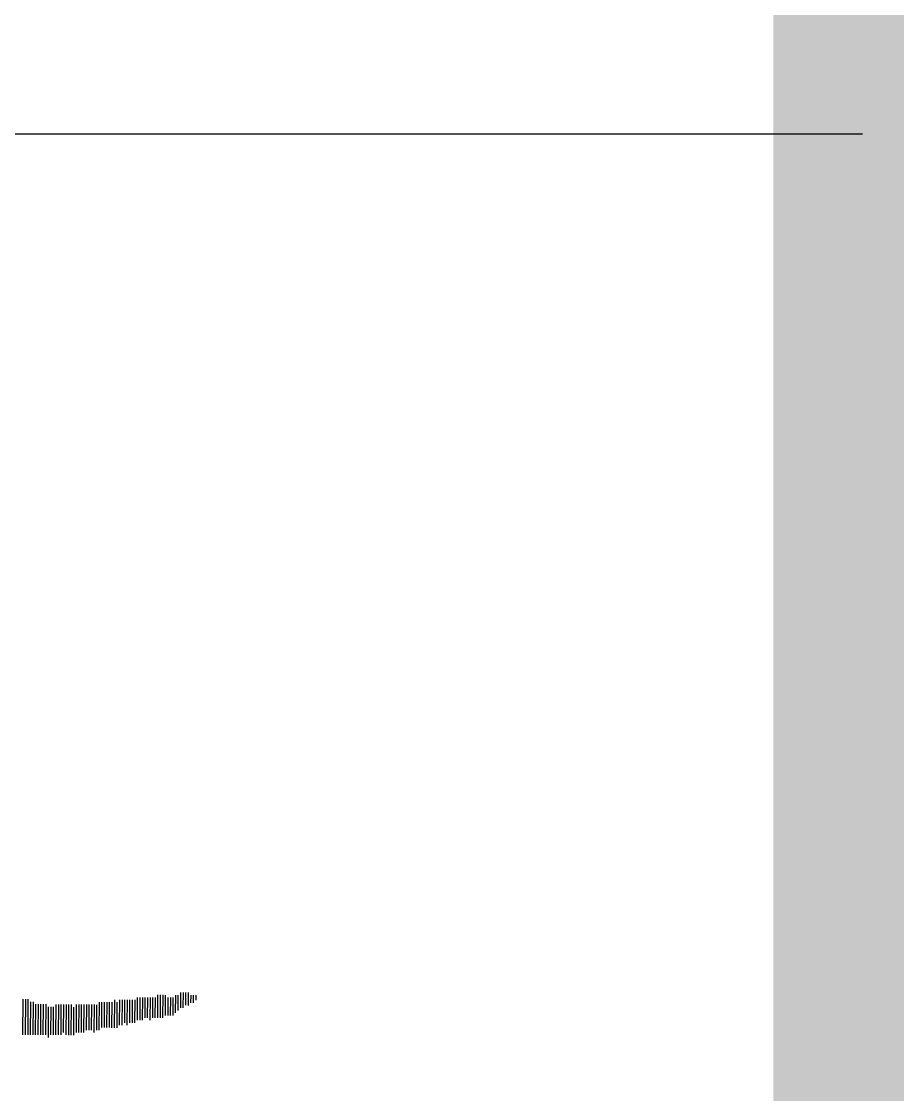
# Model space of a CAD drawing. Extents: x 1738711 to 2346805, y 1189731 to 2516152.
# Drawn here: x 2336395 to 2336886, y 2376581 to 2377183 of the extents above; entities that cross this region are included whole.
import ezdxf
from ezdxf.enums import TextEntityAlignment as Align

# ---------------------------------------------------------------- set-up
doc = ezdxf.new("R2010")
doc.units = 0
doc.header["$LTSCALE"] = 1000
doc.header["$MEASUREMENT"] = 0
doc.layers.add('TK', color=4, linetype='Continuous')
doc.layers.add('签名', color=2, linetype='Continuous')
doc.styles.add('宋体', font='SIMSUN.TTF', dxfattribs={"width": 0.75})

# ---------------------------------------------------------------- blocks, each defined once
blk = doc.blocks.new('hjashrtahreahe')
at = {"layer": 'TK', "color": 7}
blk.add_line((76600, 2800), (83100, 2800), dxfattribs=at)
at = {"layer": 'TK', "color": 3, "const_width": 100}
blk.add_lwpolyline([(2500, 1000), (2500, 58400), (83100, 58400), (83100, 1000)], close=True, dxfattribs=at)
at = {"layer": 'TK', "color": 7, "const_width": 25}
blk.add_lwpolyline([(76600, 3550), (83100, 3550), (83100, 1000), (76600, 1000)], close=True, dxfattribs=at)
at = {"layer": 'TK', "style": '宋体', "width": 0.75}
for tag, height, p in [('项目负责人', 350, (6002.88, 57088.65)), ('专业负责人', 350, (6002.88, 56223.66)), ('设计人', 350, (6002.88, 55419.43)), ('版号1', 250, (77303.87, 22193.36)), ('时间1', 250, (82405.29, 22193.36)), ('版号2', 250, (77303.87, 21593.36)), ('时间2', 250, (82405.29, 21593.36)), ('版号3', 250, (77303.87, 20993.36)), ('时间3', 250, (82405.29, 20993.36)), ('建筑会签', 0.0001, (78977.88, 2403.16)), ('电气会签', 0.0001, (82127.88, 2403.16)), ('结构会签', 0.0001, (78977.88, 1803.16)), ('暖通会签', 0.0001, (82127.88, 1803.16)), ('给排水会签', 0.0001, (78977.88, 1249.52)), ('智能化会签', 0.0001, (82127.88, 1249.52))]:
    blk.add_attdef(tag, text='', height=height, dxfattribs=at).set_placement(p, align=Align.CENTER)
for tag, p in [('合作设计单位', (80815.88, 48985.89)), ('版号说明1', (79853.88, 22318.17)), ('版号说明2', (79853.88, 21718.17)), ('版号说明3', (79853.88, 21118.17)), ('浙江绿储科技有限公司', (80545.18, 16035.89)), ('百兆瓦级集中式熔盐储能关键', (80545.18, 14953.21)), ('设备研发及制造基地项目', (80545.18, 14603.3)), ('1#研发楼', (80545.18, 13635.89)), ('图名', (80545.18, 12435.89)), ('工程编号', (78977.88, 11460.89)), ('子项编号', (82127.88, 11460.89)), ('建筑', (78977.88, 10710.89)), ('图号', (82127.88, 10710.89)), ('施工图', (78977.88, 9960.89)), ('2023.03', (82127.88, 9960.89)), ('审定', (79352.88, 8460.89)), ('审核', (79352.88, 7710.89)), ('工程负责', (79352.88, 6960.89)), ('专业负责', (79352.88, 6210.89)), ('设计', (79352.88, 5460.89)), ('制图', (79352.88, 4710.89)), ('校对', (79352.88, 3960.89))]:
    blk.add_attdef(tag, text='', height=250, dxfattribs=at).set_placement(p, align=Align.MIDDLE_CENTER)
blk = doc.blocks.new('A$C579C72A4')
for p, q in [((2104.28, 182.11), (2104.14, 162.86)), ((2106.42, 182.09), (2106.28, 162.85)), ((2108.56, 182.08), (2108.42, 162.83)), ((2110.7, 182.06), (2110.57, 164.96)), ((2119.25, 182), (2119.14, 167.03)), ((2121.39, 181.99), (2121.3, 169.16)), ((2123.54, 184.11), (2123.45, 171.28)), ((2125.68, 184.09), (2125.59, 171.26)), ((2127.82, 184.08), (2127.74, 173.39)), ((2129.96, 184.06), (2129.88, 173.37)), ((2132.08, 181.91), (2132.03, 175.49)), ((2134.22, 181.89), (2134.17, 175.48)), ((2136.36, 181.88), (2136.33, 177.6)), ((1990.92, 178.65), (1990.7, 148.71)), ((1993.06, 178.63), (1992.84, 148.7)), ((1995.2, 178.62), (1994.98, 148.68)), ((1997.32, 176.46), (1997.12, 148.67)), ((1999.46, 176.45), (1999.26, 148.65)), ((2001.58, 174.29), (2001.39, 148.63)), ((2003.72, 174.28), (2003.53, 148.62)), ((2005.86, 174.26), (2005.67, 148.6)), ((2007.99, 174.25), (2007.81, 148.59)), ((2010.13, 174.23), (2009.95, 148.57)), ((2012.26, 172.08), (2012.07, 146.42)), ((2014.39, 172.06), (2014.22, 148.54)), ((2016.53, 172.05), (2016.36, 148.53)), ((2018.69, 174.17), (2018.5, 148.51)), ((2020.82, 174.16), (2020.64, 148.5)), ((2022.96, 174.14), (2022.78, 148.48)), ((2025.1, 174.13), (2024.93, 150.6)), ((2027.24, 174.11), (2027.05, 148.45)), ((2029.38, 174.09), (2029.19, 148.43)), ((2031.52, 174.08), (2031.33, 148.42)), ((2033.64, 171.93), (2033.47, 148.4)), ((2035.79, 174.05), (2035.62, 150.53)), ((2037.93, 174.03), (2037.76, 150.51)), ((2040.07, 174.02), (2039.9, 150.5)), ((2042.21, 174), (2042.04, 150.48)), ((2044.35, 173.99), (2044.19, 152.6)), ((2046.48, 173.97), (2046.33, 152.59)), ((2048.62, 173.96), (2048.47, 152.57)), ((2050.76, 173.94), (2050.59, 150.42)), ((2052.9, 173.93), (2052.75, 152.54)), ((2055.05, 176.05), (2054.88, 152.53)), ((2057.19, 176.03), (2057.04, 154.65)), ((2059.33, 176.02), (2059.18, 154.63)), ((2061.47, 176), (2061.31, 154.62)), ((2063.61, 175.99), (2063.45, 154.6)), ((2065.75, 175.97), (2065.59, 154.59)), ((2067.9, 178.09), (2067.73, 154.57)), ((2070.02, 175.94), (2069.87, 154.56)), ((2072.18, 178.06), (2072.02, 156.68)), ((2074.31, 178.05), (2074.16, 156.66)), ((2076.45, 178.03), (2076.31, 158.79)), ((2078.59, 178.02), (2078.44, 156.63)), ((2080.73, 178), (2080.59, 158.76)), ((2082.87, 177.99), (2082.73, 158.74)), ((2085.01, 177.97), (2084.87, 158.73)), ((2087.16, 180.09), (2087.02, 160.85)), ((2089.3, 180.08), (2089.16, 160.83)), ((2091.44, 180.06), (2091.3, 160.82)), ((2093.57, 180.05), (2093.45, 162.94)), ((2095.71, 180.03), (2095.59, 162.93)), ((2097.85, 180.02), (2097.71, 160.77)), ((2099.99, 180), (2099.87, 162.89)), ((2102.13, 179.99), (2102, 162.88)), ((2112.82, 179.91), (2112.71, 164.94)), ((2114.96, 179.89), (2114.85, 164.92)), ((2117.1, 179.88), (2116.99, 164.91))]:
    blk.add_line(p, q)
blk = doc.blocks.new('harehraehr')
at = {"layer": '签名'}
blk.add_blockref('A$C579C72A4', (2019870.04, 1952403), dxfattribs=at)

msp = doc.modelspace()

# ---------------------------------------------------------------- block references
msp.add_blockref('hjashrtahreahe', (2253766.1, 2374319.49))
at = {"xscale": 0.66666, "yscale": 0.66666, "zscale": 0.66666}
msp.add_blockref('harehraehr', (988501.46, 1074926.44), dxfattribs=at)

doc.saveas('drawing.dxf')
